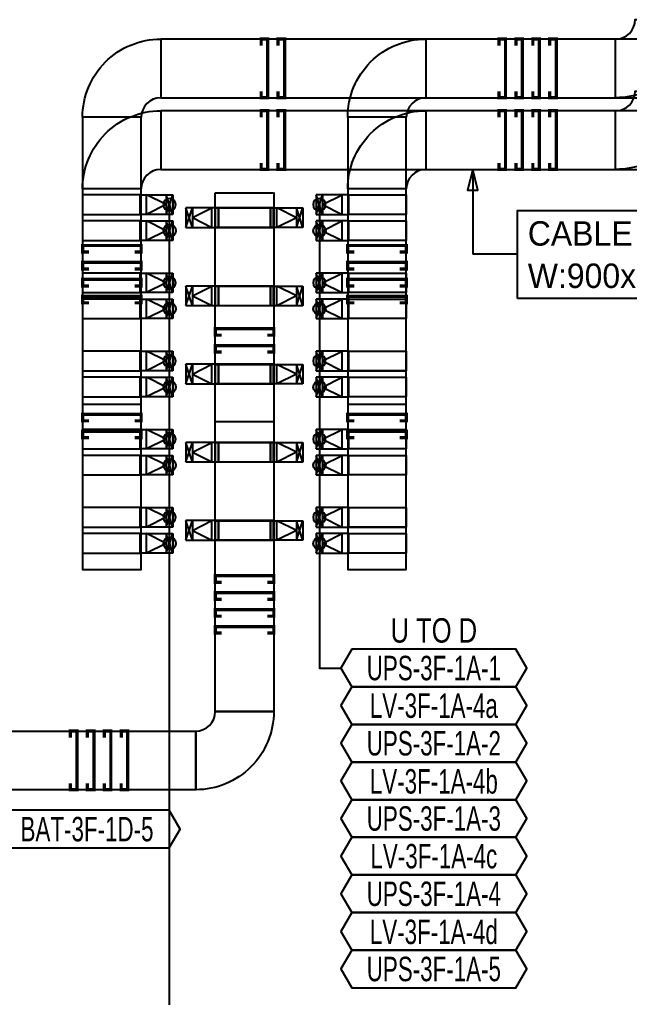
# Model space of a CAD drawing. Header units: millimetres. Extents: x 28900 to 374393, y -351975 to 838289.
# Drawn here: x 290147 to 299512, y 384699 to 399710 of the extents above; entities that cross this region are included whole.
import ezdxf
from ezdxf.enums import TextEntityAlignment as Align

# ---------------------------------------------------------------- set-up
doc = ezdxf.new("R2010")
doc.units = ezdxf.units.MM
doc.header["$LTSCALE"] = 150
for name, color, linetype in [('-----26 Electrical Cable Tray_HV_N', 30, 'Continuous'), ('-----26 Electrical Cable Tray_LV_UPS1', 6, 'Continuous'), ('-----26 Electrical Cable Tray_LV_UPS2', 2, 'Continuous'), ('-----26 Electrical Cable Tray_LV_UPSBAT', 11, 'Continuous'), ('-----99 Cable Schedule', 2, 'Continuous')]:
    doc.layers.add(name, color=color, linetype=linetype)
doc.styles.add('ELEC', font='Dotum.ttf')

# ---------------------------------------------------------------- blocks, each defined once
blk = doc.blocks.new('A$550585017316')
at = {"color": 0}
for p, q in [((400, 300), (0, 300)), ((0, 300), (0, 0)), ((500, 300), (400, 300)), ((500, 0), (500, 300)), ((0, 0), (400, 0)), ((400, 0), (500, 0))]:
    blk.add_line(p, q, dxfattribs=at)
at = {"color": 8}
for p, q in [((100, 0), (0, 300)), ((0, 0), (100, 300)), ((100, 150), (400, 300)), ((100, 300), (100, 0)), ((400, 0), (400, 300)), ((100, 150), (400, 0))]:
    blk.add_line(p, q, dxfattribs=at)
blk = doc.blocks.new('A$C9a0ab699')
h = blk.add_hatch(color=0)
edge = h.paths.add_edge_path()
edge.add_arc((64.00719340983778, 64.00719340983778), 64.0071934098378, 720.0000000000341, 1080.000000000034, ccw=False)
at = {"color": 0}
blk.add_circle((64.00719340983778, 64.00719340983778), 64.0071934098378, dxfattribs=at)

msp = doc.modelspace()

# ---------------------------------------------------------------- linework, layer by layer
at = {"layer": '-----26 Electrical Cable Tray_HV_N', "color": 1}
msp.add_line((297791.8534098523, 396106.9226371474), (297106.8723802775, 396106.9226371474), dxfattribs=at)
at = {"layer": '-----26 Electrical Cable Tray_HV_N', "color": 1, "elevation": -3.247652379101226e-10}
msp.add_lwpolyline([(297106.8719141702, 397410.0930734727), (297026.8719141702, 397090.0930734727), (297186.8719141702, 397090.0930734727), (297106.8719141702, 397410.0930734727), (297106.8723802775, 396106.9226371474)], dxfattribs=at)
msp.add_lwpolyline([(297791.8534098523, 395427.1776283575), (297791.8534098523, 396777.1776283575), (302637.8728119916, 396777.1776283575), (302637.8728119916, 395427.1776283575)], close=True, dxfattribs=at)
at = {"layer": '-----26 Electrical Cable Tray_LV_UPS1'}
for points, elevation in [([(299299.9987079267, 399410.0872415237), (299299.9987079267, 399410.0872415237, 0.414213562373095), (299599.9987079267, 399710.0872415237), (299599.9987079267, 399710.0872415237), (300499.9987079267, 399710.0872415237, -0.4142135623731661), (299299.9987079267, 398510.0872415237)], -3.247652379101226e-10), ([(299299.9987079267, 399410.0872415237), (299299.9987079267, 399410.0872415237, 0.414213562373095), (299599.9987079267, 399710.0872415237), (299599.9987079267, 399710.0872415237), (300499.9987079267, 399710.0872415237, -0.4142135623731661), (299299.9987079267, 398510.0872415237)], -3.247652379101226e-10), ([(292314.4222850513, 398510.0885441631), (292314.4222850513, 398510.0885441631, 0.414213562373095), (292014.4222850513, 398210.0885441631), (292014.4222850513, 398210.0885441631), (291114.4222850513, 398210.0885441631, -0.4142135623731661), (292314.4222850513, 399410.0885441631)], -2.001460561791627e-08), ([(292314.4222850513, 398510.0885441631), (292314.4222850513, 398510.0885441631, 0.414213562373095), (292014.4222850513, 398210.0885441631), (292014.4222850513, 398210.0885441631), (291114.4222850513, 398210.0885441631, -0.4142135623731661), (292314.4222850513, 399410.0885441631)], -2.001460561791627e-08), ([(296385.5833293612, 398510.0885441631), (296385.5833293612, 398510.0885441631, 0.414213562373095), (296085.5833293612, 398210.0885441631), (296085.5833293612, 398210.0885441631), (295185.5833293612, 398210.0885441631, -0.4142135623731661), (296385.5833293612, 399410.0885441631)], -2.001460561791627e-08), ([(296385.5833293612, 398510.0885441631), (296385.5833293612, 398510.0885441631, 0.414213562373095), (296085.5833293612, 398210.0885441631), (296085.5833293612, 398210.0885441631), (295185.5833293612, 398210.0885441631, -0.4142135623731661), (296385.5833293612, 399410.0885441631)], -2.001460561791627e-08)]:
    msp.add_lwpolyline(points, format="xyb", close=True, dxfattribs=dict(at, elevation=elevation))
for points, elevation in [([(292314.4222850513, 399410.0932093613), (292314.4222850513, 398510.0932093613), (299299.9987079267, 398510.0885441631), (299299.9987079267, 399410.0885441631)], -3.247652379101226e-10), ([(292314.4222850513, 399410.0932093613), (292314.4222850513, 398510.0932093613), (299299.9987079267, 398510.0885441631), (299299.9987079267, 399410.0885441631)], -3.247652379101226e-10), ([(296385.5833293612, 399410.0932093613), (296385.5833293612, 398510.0932093613), (305089.9958171742, 398510.0885441631), (305089.9958171742, 399410.0885441631)], -3.247652379101226e-10), ([(296385.5833293612, 399410.0932093613), (296385.5833293612, 398510.0932093613), (305089.9958171742, 398510.0885441631), (305089.9958171742, 399410.0885441631)], -3.247652379101226e-10), ([(292014.4222850513, 398210.0885441631), (291114.4222850513, 398210.0885441631), (291114.4171374911, 391919.2058925221), (292014.4171374911, 391919.2058925221)], -2.001460561791627e-08), ([(292014.4222850513, 398210.0885441631), (291114.4222850513, 398210.0885441631), (291114.4171374911, 394319.2058925221), (292014.4171374911, 394319.2058925221)], -2.001460561791627e-08), ([(296085.5833293612, 398210.0885441631), (295185.5833293612, 398210.0885441631), (295185.578181801, 391919.2058925221), (296085.578181801, 391919.2058925221)], -2.001460561791627e-08), ([(296085.5833293612, 398210.0885441631), (295185.5833293612, 398210.0885441631), (295185.578181801, 394319.2058925221), (296085.578181801, 394319.2058925221)], -2.001460561791627e-08), ([(291998.9993583518, 397019.2058925222), (291114.4205349028, 397019.2058925222), (291114.4205349028, 396719.2058925222), (291998.9993583518, 396719.2058925222)], -2.001460561791627e-08), ([(295200.9993583519, 397019.2058925221), (296085.578181801, 397019.2058925221), (296085.578181801, 396719.2058925221), (295200.9993583519, 396719.2058925221)], -2.001460561791627e-08), ([(291998.9993583518, 395819.2058925222), (291114.4205349028, 395819.2058925222), (291114.4205349028, 395519.2058925222), (291998.9993583518, 395519.2058925222)], -2.001460561791627e-08), ([(295200.9993583519, 395819.2058925221), (296085.578181801, 395819.2058925221), (296085.578181801, 395519.2058925221), (295200.9993583519, 395519.2058925221)], -2.001460561791627e-08), ([(291998.9993583518, 394619.2058925222), (291114.4205349028, 394619.2058925222), (291114.4205349028, 394319.2058925222), (291998.9993583518, 394319.2058925222)], -2.001460561791627e-08), ([(295200.9993583519, 394619.2058925221), (296085.578181801, 394619.2058925221), (296085.578181801, 394319.2058925221), (295200.9993583519, 394319.2058925221)], -2.001460561791627e-08), ([(291998.9993583518, 393419.2058925222), (291114.4205349028, 393419.2058925222), (291114.4205349028, 393119.2058925222), (291998.9993583518, 393119.2058925222)], -2.001460561791627e-08), ([(295200.9993583519, 393419.2058925221), (296085.578181801, 393419.2058925221), (296085.578181801, 393119.2058925221), (295200.9993583519, 393119.2058925221)], -2.001460561791627e-08), ([(291998.9993583518, 392219.2058925222), (291114.4205349028, 392219.2058925222), (291114.4205349028, 391919.2058925222), (291998.9993583518, 391919.2058925222)], -2.001460561791627e-08), ([(295200.9993583519, 392219.2058925221), (296085.578181801, 392219.2058925221), (296085.578181801, 391919.2058925221), (295200.9993583519, 391919.2058925221)], -2.001460561791627e-08)]:
    msp.add_lwpolyline(points, close=True, dxfattribs=dict(at, elevation=elevation))
at = {"layer": '-----26 Electrical Cable Tray_LV_UPS1', "ltscale": 7.5, "const_width": 50}
for points, elevation in [([(293857.0131267429, 399310.0652062012), (293857.0131267429, 399410.0652062012), (293957.0131267429, 399410.0652062012), (293956.9985771088, 398510.1355305722), (293856.9985771088, 398510.1355305722), (293856.9985771088, 398610.1355305722)], -1.389118423949239e-08), ([(294116.8291356511, 399310.0615307387), (294116.8291356511, 399410.0615307387), (294216.8291356511, 399410.0615307387), (294216.814586017, 398510.1318551096), (294116.814586017, 398510.1318551096), (294116.814586017, 398610.1318551096)], -9.369044572298304e-09), ([(297509.2361808906, 399310.0652062012), (297509.2361808906, 399410.0652062012), (297609.2361808906, 399410.0652062012), (297609.2216312565, 398510.1355305722), (297509.2216312565, 398510.1355305722), (297509.2216312565, 398610.1355305722)], -1.389118423949239e-08), ([(297769.0521897988, 399310.0615307387), (297769.0521897988, 399410.0615307387), (297869.0521897988, 399410.0615307387), (297869.0376401647, 398510.1318551096), (297769.0376401647, 398510.1318551096), (297769.0376401647, 398610.1318551096)], -9.369044572298304e-09), ([(298028.86819869, 399310.0568050384), (298028.86819869, 399410.0568050384), (298128.86819869, 399410.0568050384), (298128.8536490559, 398510.1271294094), (298028.8536490559, 398510.1271294094), (298028.8536490559, 398610.1271294094)], -4.846904905104213e-09), ([(298288.6842075812, 399310.0520793382), (298288.6842075812, 399410.0520793382), (298388.6842075812, 399410.0520793382), (298388.6696579471, 398510.1224037092), (298288.6696579471, 398510.1224037092), (298288.6696579471, 398610.1224037092)], -3.247652379101226e-10), ([(291914.3478779327, 396141.2623011662), (292014.3478779327, 396141.2623011662), (292014.3478779327, 396241.2623011662), (291114.4182023037, 396241.2477515321), (291114.4182023037, 396141.2477515321), (291214.4182023037, 396141.2477515321)], -2.001460561791627e-08), ([(295285.650838771, 396141.2623011661), (295185.650838771, 396141.2623011661), (295185.650838771, 396241.2623011661), (296085.5805144, 396241.247751532), (296085.5805144, 396141.247751532), (295985.5805144, 396141.247751532)], -2.001460561791627e-08), ([(291914.352603633, 395881.446292275), (292014.352603633, 395881.446292275), (292014.352603633, 395981.446292275), (291114.4229280039, 395981.4317426409), (291114.4229280039, 395881.4317426409), (291214.4229280039, 395881.4317426409)], -2.453674528511036e-08), ([(295285.6461130708, 395881.4462922749), (295185.6461130708, 395881.4462922749), (295185.6461130708, 395981.4462922749), (296085.5757886998, 395981.4317426408), (296085.5757886998, 395881.4317426408), (295985.5757886998, 395881.4317426408)], -2.453674528511036e-08), ([(291914.352603633, 393550.5029996441), (292014.352603633, 393550.5029996441), (292014.352603633, 393650.5029996441), (291114.4229280039, 393650.4884500101), (291114.4229280039, 393550.4884500101), (291214.4229280039, 393550.4884500101)], -2.453674528511036e-08), ([(295285.6461130708, 393550.502999644), (295185.6461130708, 393550.502999644), (295185.6461130708, 393650.502999644), (296085.5757886998, 393650.48845001), (296085.5757886998, 393550.48845001), (295985.5757886998, 393550.48845001)], -2.453674528511036e-08)]:
    msp.add_lwpolyline(points, dxfattribs=dict(at, elevation=elevation))
at = {"layer": '-----26 Electrical Cable Tray_LV_UPS2'}
for points, elevation in [([(299299.9979348947, 398310.0884530789), (299299.9979348947, 398310.0884530789, 0.414213562373095), (299599.9979348947, 398610.0884530789), (299599.9979348947, 398610.0884530789), (300499.9979348947, 398610.0884530789, -0.4142135623731661), (299299.9979348947, 397410.0884530789)], -3.247652379101226e-10), ([(299299.9979348947, 398310.0884530789), (299299.9979348947, 398310.0884530789, 0.414213562373095), (299599.9979348947, 398610.0884530789), (299599.9979348947, 398610.0884530789), (300499.9979348947, 398610.0884530789, -0.4142135623731661), (299299.9979348947, 397410.0884530789)], -3.247652379101226e-10), ([(292314.4214306924, 397410.0885441639), (292314.4214306924, 397410.0885441639, 0.414213562373095), (292014.4214306924, 397110.0885441639), (292014.4214306924, 397110.0885441639), (291114.4214306924, 397110.0885441639, -0.4142135623731661), (292314.4214306924, 398310.0885441639)], -2.001460561791627e-08), ([(292314.4214306924, 397410.0885441639), (292314.4214306924, 397410.0885441639, 0.414213562373095), (292014.4214306924, 397110.0885441639), (292014.4214306924, 397110.0885441639), (291114.4214306924, 397110.0885441639, -0.4142135623731661), (292314.4214306924, 398310.0885441639)], -2.001460561791627e-08), ([(296385.5824750023, 397410.0885441639), (296385.5824750023, 397410.0885441639, 0.414213562373095), (296085.5824750023, 397110.0885441639), (296085.5824750023, 397110.0885441639), (295185.5824750023, 397110.0885441639, -0.4142135623731661), (296385.5824750023, 398310.0885441639)], -2.001460561791627e-08), ([(296385.5824750023, 397410.0885441639), (296385.5824750023, 397410.0885441639, 0.414213562373095), (296085.5824750023, 397110.0885441639), (296085.5824750023, 397110.0885441639), (295185.5824750023, 397110.0885441639, -0.4142135623731661), (296385.5824750023, 398310.0885441639)], -2.001460561791627e-08)]:
    msp.add_lwpolyline(points, format="xyb", close=True, dxfattribs=dict(at, elevation=elevation))
for points, elevation in [([(292314.4214306924, 398310.0932093621), (292314.4214306924, 397410.0932093621), (299299.9979348947, 397410.0885441639), (299299.9979348947, 398310.0885441639)], -3.247652379101226e-10), ([(292314.4214306924, 398310.0932093621), (292314.4214306924, 397410.0932093621), (299299.9979348947, 397410.0885441639), (299299.9979348947, 398310.0885441639)], -3.247652379101226e-10), ([(296385.5824750023, 398310.0932093621), (296385.5824750023, 397410.0932093621), (305089.9949628153, 397410.0885441639), (305089.9949628153, 398310.0885441639)], -3.247652379101226e-10), ([(296385.5824750023, 398310.0932093621), (296385.5824750023, 397410.0932093621), (305089.9949628153, 397410.0885441639), (305089.9949628153, 398310.0885441639)], -3.247652379101226e-10), ([(292014.4222850513, 397110.0885441639), (291114.4222850513, 397110.0885441639), (291114.4171374911, 391269.2058925221), (292014.4171374911, 391269.2058925221)], -2.001460561791627e-08), ([(292014.4222850513, 397110.0885441639), (291114.4222850513, 397110.0885441639), (291114.4171374911, 393804.7919403061), (292014.4171374911, 393804.7919403061)], -2.001460561791627e-08), ([(296085.5833293612, 397110.0885441639), (295185.5833293612, 397110.0885441639), (295185.578181801, 391269.2058925221), (296085.578181801, 391269.2058925221)], -2.001460561791627e-08), ([(296085.5833293612, 397110.0885441639), (295185.5833293612, 397110.0885441639), (295185.578181801, 393804.7919403061), (296085.578181801, 393804.7919403061)], -2.001460561791627e-08), ([(291998.9993583519, 396619.2058925222), (291114.4205349028, 396619.2058925222), (291114.4205349028, 396319.2058925222), (291998.9993583519, 396319.2058925222)], -2.001460561791627e-08), ([(295200.9993583519, 396619.2058925221), (296085.5781818009, 396619.2058925221), (296085.5781818009, 396319.2058925221), (295200.9993583519, 396319.2058925221)], -2.001460561791627e-08), ([(291998.9993583519, 395419.2058925222), (291114.4205349028, 395419.2058925222), (291114.4205349028, 395119.2058925222), (291998.9993583519, 395119.2058925222)], -2.001460561791627e-08), ([(295200.9993583519, 395419.2058925221), (296085.5781818009, 395419.2058925221), (296085.5781818009, 395119.2058925221), (295200.9993583519, 395119.2058925221)], -2.001460561791627e-08), ([(291998.9993583519, 394219.2058925222), (291114.4205349028, 394219.2058925222), (291114.4205349028, 393919.2058925222), (291998.9993583519, 393919.2058925222)], -2.001460561791627e-08), ([(295200.9993583519, 394219.2058925221), (296085.5781818009, 394219.2058925221), (296085.5781818009, 393919.2058925221), (295200.9993583519, 393919.2058925221)], -2.001460561791627e-08), ([(291998.9993583519, 393019.2058925222), (291114.4205349028, 393019.2058925222), (291114.4205349028, 392719.2058925222), (291998.9993583519, 392719.2058925222)], -2.001460561791627e-08), ([(295200.9993583519, 393019.2058925221), (296085.5781818009, 393019.2058925221), (296085.5781818009, 392719.2058925221), (295200.9993583519, 392719.2058925221)], -2.001460561791627e-08), ([(291998.9993583519, 391819.2058925222), (291114.4205349028, 391819.2058925222), (291114.4205349028, 391519.2058925222), (291998.9993583519, 391519.2058925222)], -2.001460561791627e-08), ([(295200.9993583519, 391819.2058925221), (296085.5781818009, 391819.2058925221), (296085.5781818009, 391519.2058925221), (295200.9993583519, 391519.2058925221)], -2.001460561791627e-08)]:
    msp.add_lwpolyline(points, close=True, dxfattribs=dict(at, elevation=elevation))
at = {"layer": '-----26 Electrical Cable Tray_LV_UPS2', "ltscale": 7.5, "const_width": 50}
for points, elevation in [([(293857.0123921246, 398210.0621659909), (293857.0123921246, 398310.0621659909), (293957.0123921246, 398310.0621659909), (293956.9978424906, 397410.1324903619), (293856.9978424906, 397410.1324903619), (293856.9978424906, 397510.1324903619)], -1.389118423949239e-08), ([(294116.8284010328, 398210.0584905284), (294116.8284010328, 398310.0584905284), (294216.8284010328, 398310.0584905284), (294216.8138513988, 397410.1288148994), (294116.8138513988, 397410.1288148994), (294116.8138513988, 397510.1288148994)], -9.369044572298304e-09), ([(297509.2354462723, 398210.0621659909), (297509.2354462723, 398310.0621659909), (297609.2354462723, 398310.0621659909), (297609.2208966382, 397410.1324903619), (297509.2208966382, 397410.1324903619), (297509.2208966382, 397510.1324903619)], -1.389118423949239e-08), ([(297769.0514551805, 398210.0584905284), (297769.0514551805, 398310.0584905284), (297869.0514551805, 398310.0584905284), (297869.0369055464, 397410.1288148994), (297769.0369055464, 397410.1288148994), (297769.0369055464, 397510.1288148994)], -9.369044572298304e-09), ([(298028.8674640717, 398210.0537648281), (298028.8674640717, 398310.0537648281), (298128.8674640717, 398310.0537648281), (298128.8529144377, 397410.1240891991), (298028.8529144377, 397410.1240891991), (298028.8529144377, 397510.1240891991)], -4.846904905104213e-09), ([(298288.6834729629, 398210.0490391279), (298288.6834729629, 398310.0490391279), (298388.6834729629, 398310.0490391279), (298388.6689233289, 397410.1193634989), (298288.6689233289, 397410.1193634989), (298288.6689233289, 397510.1193634989)], -3.247652379101226e-10), ([(291914.3614831894, 395621.6302833837), (292014.3614831894, 395621.6302833837), (292014.3614831894, 395721.6302833837), (291114.4318075604, 395721.6157337496), (291114.4318075604, 395621.6157337496), (291214.4318075604, 395621.6157337496)], -2.905888495230445e-08), ([(295285.6413873705, 395621.6302833837), (295185.6413873705, 395621.6302833837), (295185.6413873705, 395721.6302833837), (296085.5710629995, 395721.6157337496), (296085.5710629995, 395621.6157337496), (295985.5710629995, 395621.6157337496)], -2.905888495230445e-08), ([(291914.365158652, 395361.8142744754), (292014.365158652, 395361.8142744754), (292014.365158652, 395461.8142744754), (291114.4354830229, 395461.7997248414), (291114.4354830229, 395361.7997248414), (291214.4354830229, 395361.7997248414)], -3.358102461949854e-08), ([(295285.637711908, 395361.8142744754), (295185.637711908, 395361.8142744754), (295185.637711908, 395461.8142744754), (296085.567387537, 395461.7997248414), (296085.567387537, 395361.7997248414), (295985.567387537, 395361.7997248414)], -3.358102461949854e-08), ([(291914.3991687696, 393290.6869913621), (292014.3991687696, 393290.6869913621), (292014.3991687696, 393390.6869913621), (291114.4694931406, 393390.672441728), (291114.4694931406, 393290.672441728), (291214.4694931406, 393290.672441728)], -2.905888495230445e-08), ([(295285.6037017904, 393290.6869913621), (295185.6037017904, 393290.6869913621), (295185.6037017904, 393390.6869913621), (296085.5333774194, 393390.672441728), (296085.5333774194, 393290.672441728), (295985.5333774194, 393290.672441728)], -2.905888495230445e-08)]:
    msp.add_lwpolyline(points, dxfattribs=dict(at, elevation=elevation))
at = {"layer": '-----26 Electrical Cable Tray_LV_UPSBAT'}
for points, elevation in [([(293151.6761809142, 397049.9980373184), (294051.6761809142, 397049.9980373184), (294051.6761809145, 389087.8070741042), (293151.6761809145, 389087.8070741042)], 3.133090237525198e-10), ([(293151.6761809142, 397049.9980373184), (294051.6761809142, 397049.9980373184), (294051.6761809145, 389087.8070741042), (293151.6761809145, 389087.8070741042)], 3.133090237525198e-10), ([(293153.5940980075, 396817.6189734077), (293998.0814412585, 396817.6549753819), (293998.0814412585, 396517.6549753819), (293153.5940980075, 396517.6189734077)], -2.001460561791627e-08), ([(294046.4046186963, 396819.2058925222), (293201.9172754452, 396819.2418944965), (293201.9172754452, 396519.2418944965), (294046.4046186963, 396519.2058925222)], -2.001460561791627e-08), ([(293153.5940980075, 395617.6189734077), (293998.0814412585, 395617.6549753819), (293998.0814412585, 395317.6549753819), (293153.5940980075, 395317.6189734077)], -2.001460561791627e-08), ([(294046.4046186963, 395619.2058925222), (293201.9172754452, 395619.2418944965), (293201.9172754452, 395319.2418944965), (294046.4046186963, 395319.2058925222)], -2.001460561791627e-08), ([(293153.5940980075, 394417.6189734077), (293998.0814412585, 394417.6549753819), (293998.0814412585, 394117.6549753819), (293153.5940980075, 394117.6189734077)], -2.001460561791627e-08), ([(294046.4046186963, 394419.2058925222), (293201.9172754452, 394419.2418944965), (293201.9172754452, 394119.2418944965), (294046.4046186963, 394119.2058925222)], -2.001460561791627e-08), ([(293151.6761809142, 393538.8701932754), (294051.6761809142, 393538.8701932754), (294051.6761809145, 389087.8070741042), (293151.6761809145, 389087.8070741042)], 3.133090237525198e-10), ([(293151.6761809142, 393538.8701932754), (294051.6761809142, 393538.8701932754), (294051.6761809145, 389087.8070741042), (293151.6761809145, 389087.8070741042)], 3.133090237525198e-10), ([(293153.5940980075, 393217.6189734077), (293998.0814412585, 393217.6549753819), (293998.0814412585, 392917.6549753819), (293153.5940980075, 392917.6189734077)], -2.001460561791627e-08), ([(294046.4046186963, 393219.2058925222), (293201.9172754452, 393219.2418944965), (293201.9172754452, 392919.2418944965), (294046.4046186963, 392919.2058925222)], -2.001460561791627e-08), ([(293153.5940980075, 392017.6189734077), (293998.0814412585, 392017.6549753819), (293998.0814412585, 391717.6549753819), (293153.5940980075, 391717.6189734077)], -2.001460561791627e-08), ([(294046.4046186963, 392019.2058925222), (293201.9172754452, 392019.2418944965), (293201.9172754452, 391719.2418944965), (294046.4046186963, 391719.2058925222)], -2.001460561791627e-08), ([(286347.272741117, 387887.8070741042), (286347.272741117, 388787.8070741042), (292851.6761809145, 388787.8070741042), (292851.6761809145, 387887.8070741042)], 6.211087315900174e-10), ([(286347.272741117, 387887.8070741042), (286347.272741117, 388787.8070741042), (292851.6761809145, 388787.8070741042), (292851.6761809145, 387887.8070741042)], 6.211087315900174e-10), ([(289997.272741117, 387887.8070741038), (289997.272741117, 388787.8070741038), (292851.6761809145, 388787.8070741042), (292851.6761809145, 387887.8070741042)], 6.211087315900174e-10), ([(289997.272741117, 387887.8070741038), (289997.272741117, 388787.8070741038), (292851.6761809145, 388787.8070741042), (292851.6761809145, 387887.8070741042)], 6.211087315900174e-10)]:
    msp.add_lwpolyline(points, close=True, dxfattribs=dict(at, elevation=elevation))
at = {"layer": '-----26 Electrical Cable Tray_LV_UPSBAT', "ltscale": 7.5, "const_width": 50}
for points, elevation in [([(293951.6011308432, 394865.148000963), (294051.6011308432, 394865.148000963), (294051.6011308432, 394965.148000963), (293151.6714552141, 394965.1334513288), (293151.6714552141, 394865.1334513288), (293251.6714552141, 394865.1334513288)], 4.83544869094661e-09), ([(293951.6058565434, 394605.3319920718), (294051.6058565434, 394605.3319920718), (294051.6058565434, 394705.3319920718), (293151.6761809144, 394705.3174424376), (293151.6761809144, 394605.3174424376), (293251.6761809144, 394605.3174424376)], 3.133090237525175e-10), ([(293951.6011308432, 391071.8723630604), (294051.6011308432, 391071.8723630604), (294051.6011308432, 391171.8723630604), (293151.6714552141, 391171.8578134262), (293151.6714552141, 391071.8578134262), (293251.6714552141, 391071.8578134262)], 4.83544869094661e-09), ([(293951.6058565434, 390812.0563541692), (294051.6058565434, 390812.0563541692), (294051.6058565434, 390912.0563541692), (293151.6761809144, 390912.041804535), (293151.6761809144, 390812.041804535), (293251.6761809144, 390812.041804535)], 3.133090237525175e-10), ([(293951.6105822437, 390552.240345278), (294051.6105822437, 390552.240345278), (294051.6105822437, 390652.240345278), (293151.6809066146, 390652.2257956438), (293151.6809066146, 390552.2257956438), (293251.6809066146, 390552.2257956438)], -4.208830643441574e-09), ([(293951.6153079439, 390292.4243363868), (294051.6153079439, 390292.4243363868), (294051.6153079439, 390392.4243363868), (293151.6856323149, 390392.4097867526), (293151.6856323149, 390292.4097867526), (293251.6856323149, 390292.4097867526)], -8.730970310635668e-09), ([(290928.6891122477, 388687.7805628182), (290928.6891122477, 388787.7805628182), (291028.6891122477, 388787.7805628182), (291028.6745626136, 387887.8508871892), (290928.6745626136, 387887.8508871892), (290928.6745626136, 387987.8508871892)], -1.294531026999225e-08), ([(291188.5051211559, 388687.7768873556), (291188.5051211559, 388787.7768873556), (291288.5051211559, 388787.7768873556), (291288.4905715218, 387887.8472117266), (291188.4905715218, 387887.8472117266), (291188.4905715218, 387987.8472117266)], -8.423170602798164e-09), ([(291448.3211300645, 388687.7768873556), (291448.3211300645, 388787.7768873556), (291548.3211300645, 388787.7768873556), (291548.3065804305, 387887.8472117266), (291448.3065804305, 387887.8472117266), (291448.3065804305, 387987.8472117266)], -8.423170602798164e-09), ([(291708.1371389732, 388687.7768873555), (291708.1371389732, 388787.7768873555), (291808.1371389732, 388787.7768873555), (291808.1225893392, 387887.8472117265), (291708.1225893392, 387887.8472117265), (291708.1225893392, 387987.8472117265)], -8.423170602798164e-09)]:
    msp.add_lwpolyline(points, dxfattribs=dict(at, elevation=elevation))
at = {"layer": '-----26 Electrical Cable Tray_LV_UPSBAT', "elevation": 6.211087315900174e-10}
msp.add_lwpolyline([(292851.6761809145, 388787.8070741042), (292851.6761809145, 388787.8070741042, 0.414213562373095), (293151.6761809145, 389087.8070741042), (293151.6761809145, 389087.8070741042), (294051.6761809145, 389087.8070741042, -0.4142135623731661), (292851.6761809145, 387887.8070741042)], format="xyb", close=True, dxfattribs=at)
msp.add_lwpolyline([(292851.6761809145, 388787.8070741042), (292851.6761809145, 388787.8070741042, 0.414213562373095), (293151.6761809145, 389087.8070741042), (293151.6761809145, 389087.8070741042), (294051.6761809145, 389087.8070741042, -0.4142135623731661), (292851.6761809145, 387887.8070741042)], format="xyb", close=True, dxfattribs=at)
msp.add_lwpolyline([(292851.6761809145, 388787.8070741042), (292851.6761809145, 388787.8070741042, 0.414213562373095), (293151.6761809145, 389087.8070741042), (293151.6761809145, 389087.8070741042), (294051.6761809145, 389087.8070741042, -0.4142135623731661), (292851.6761809145, 387887.8070741042)], format="xyb", close=True, dxfattribs=at)
msp.add_lwpolyline([(292851.6761809145, 388787.8070741042), (292851.6761809145, 388787.8070741042, 0.414213562373095), (293151.6761809145, 389087.8070741042), (293151.6761809145, 389087.8070741042), (294051.6761809145, 389087.8070741042, -0.4142135623731661), (292851.6761809145, 387887.8070741042)], format="xyb", close=True, dxfattribs=at)
at = {"layer": '-----99 Cable Schedule', "color": 1, "elevation": -2.001460561791627e-08}
for points in [[(292446.1271426426, 396860.5892453945), (292446.1271426426, 383772.2491802648), (295080.8114103453, 383780.8658273926)], [(294750.9993583519, 396869.2058925221), (294750.9993583519, 389755.8658274449), (295080.8114103439, 389755.8658274449)]]:
    msp.add_lwpolyline(points, dxfattribs=at)
for points in [[(295247.5213005558, 390044.6158274467), (295080.8114103439, 389755.8658274449), (295247.5213005585, 389467.1158274414), (297770.0905333337, 389467.1158274414), (297936.8004235571, 389755.8658274449), (297770.0905333312, 390044.6158274467)], [(295247.5213005584, 389467.1158274414), (295080.8114103465, 389178.3658274397), (295247.521300561, 388889.6158274362), (297770.0905333363, 388889.6158274362), (297936.8004235597, 389178.3658274397), (297770.0905333338, 389467.1158274414)], [(295247.521300561, 388889.6158274362), (295080.811410349, 388600.8658274345), (295247.5213005636, 388312.115827431), (297770.0905333388, 388312.115827431), (297936.8004235622, 388600.8658274345), (297770.0905333363, 388889.6158274362)], [(295247.5213005635, 388312.115827431), (295080.8114103516, 388023.3658274292), (295247.5213005661, 387734.6158274257), (297770.0905333414, 387734.6158274257), (297936.8004235648, 388023.3658274292), (297770.0905333389, 388312.115827431)], [(295247.5213005661, 387734.6158274257), (295080.8114103542, 387445.865827424), (295247.5213005687, 387157.1158274205), (297770.090533344, 387157.1158274205), (297936.8004235674, 387445.865827424), (297770.0905333415, 387734.6158274257)], [(295247.5213005687, 387157.1158274205), (295080.8114103567, 386868.3658274187), (295247.5213005713, 386579.6158274153), (297770.0905333465, 386579.6158274153), (297936.8004235699, 386868.3658274187), (297770.090533344, 387157.1158274205)], [(295247.5213005661, 386579.6158274153), (295080.8114103542, 386290.8658274135), (295247.5213005687, 386002.11582741), (297770.090533344, 386002.11582741), (297936.8004235674, 386290.8658274135), (297770.0905333415, 386579.6158274153)], [(295247.5213005687, 386002.11582741), (295080.8114103567, 385713.3658274083), (295247.5213005713, 385424.6158274048), (297770.0905333465, 385424.6158274048), (297936.8004235699, 385713.3658274083), (297770.090533344, 386002.11582741)], [(295247.5213005661, 385424.6158274048), (295080.8114103542, 385135.865827403), (295247.5213005687, 384847.1158273995), (297770.090533344, 384847.1158273995), (297936.8004235674, 385135.865827403), (297770.0905333415, 385424.6158274048)]]:
    msp.add_lwpolyline(points, close=True, dxfattribs=at)
at = {"layer": '-----99 Cable Schedule', "color": 1}
msp.add_lwpolyline([(289922.0819070736, 387571.9557869543), (289755.3720168616, 387283.2057869525), (289922.0819070762, 386994.455786949), (292444.6511398514, 386994.455786949), (292611.3610300748, 387283.2057869526), (292444.6511398489, 387571.9557869543)], close=True, dxfattribs=at)

# ---------------------------------------------------------------- block references
at = {"layer": '-----26 Electrical Cable Tray_LV_UPS1', "xscale": -1}
for p in [(292498.9993583518, 396719.2058925222), (292498.9993583518, 395519.2058925222), (292498.9993583518, 394319.2058925222), (292498.9993583518, 393119.2058925222), (292498.9993583518, 391919.2058925222)]:
    msp.add_blockref('A$550585017316', p, dxfattribs=at)
at = {"layer": '-----26 Electrical Cable Tray_LV_UPS1'}
for p in [(294700.9993583519, 396719.2058925221), (294700.9993583519, 395519.2058925221), (294700.9993583519, 394319.2058925221), (294700.9993583519, 393119.2058925221), (294700.9993583519, 391919.2058925221)]:
    msp.add_blockref('A$550585017316', p, dxfattribs=at)
at = {"layer": '-----26 Electrical Cable Tray_LV_UPS2', "xscale": -1}
for p in [(292498.9993583519, 396319.2058925222), (292498.9993583519, 395119.2058925222), (292498.9993583519, 393919.2058925222), (292498.9993583519, 392719.2058925222), (292498.9993583519, 391519.2058925222)]:
    msp.add_blockref('A$550585017316', p, dxfattribs=at)
at = {"layer": '-----26 Electrical Cable Tray_LV_UPS2'}
for p in [(294700.9993583519, 396319.2058925221), (294700.9993583519, 395119.2058925221), (294700.9993583519, 393919.2058925221), (294700.9993583519, 392719.2058925221), (294700.9993583519, 391519.2058925221)]:
    msp.add_blockref('A$550585017316', p, dxfattribs=at)
at = {"layer": '-----26 Electrical Cable Tray_LV_UPSBAT'}
for p in [(292700.9993583519, 396519.2058925222), (292700.9993583519, 395319.2058925222), (292700.9993583519, 394119.2058925222), (292700.9993583519, 392919.2058925222), (292700.9993583519, 391719.2058925222)]:
    msp.add_blockref('A$550585017316', p, dxfattribs=at)
at = {"layer": '-----26 Electrical Cable Tray_LV_UPSBAT', "xscale": -1}
for p in [(294498.9993583519, 396517.6189734077), (294498.9993583519, 395317.6189734077), (294498.9993583519, 394117.6189734077), (294498.9993583519, 392917.6189734077), (294498.9993583519, 391717.6189734077)]:
    msp.add_blockref('A$550585017316', p, dxfattribs=at)
at = {"layer": '-----99 Cable Schedule', "color": 1, "xscale": -1.5, "yscale": 1.5, "zscale": 1.5, "rotation": 180}
for p in [(292352.9885682371, 396965.216682637), (294654.9885682372, 396965.2166826369), (292352.9885682371, 395765.216682637), (294654.9885682372, 395765.2166826369), (292352.9885682371, 394565.216682637), (294654.9885682372, 394565.2166826369), (292352.9885682371, 393365.216682637), (294654.9885682372, 393365.2166826369), (292352.9885682371, 392165.216682637), (294654.9885682372, 392165.2166826369)]:
    msp.add_blockref('A$C9a0ab699', p, dxfattribs=at)
at = {"layer": '-----99 Cable Schedule', "color": 1, "xscale": 1.5, "yscale": 1.5, "zscale": 1.5}
for p in [(292355.8607839464, 396373.1951024074), (294657.8607839464, 396373.1951024073), (292355.8607839464, 395173.1951024074), (294657.8607839464, 395173.1951024073), (292355.8607839464, 393973.1951024074), (294657.8607839464, 393973.1951024073), (292355.8607839464, 392773.1951024074), (294657.8607839464, 392773.1951024073), (292355.8607839464, 391573.1951024074), (294657.8607839464, 391573.1951024073)]:
    msp.add_blockref('A$C9a0ab699', p, dxfattribs=at)

# ---------------------------------------------------------------- texts
at = {"layer": '-----26 Electrical Cable Tray_LV_UPS2', "style": 'ELEC'}
for s, p in [('CABLE TRAY (LV)', (297951.8534098523, 396427.1776283575)), ('W:900xH:100x4EA', (297951.8534098523, 395777.1776283575))]:
    msp.add_text(s, height=375, dxfattribs=at).set_placement(p, align=Align.MIDDLE_LEFT)
at = {"layer": '-----99 Cable Schedule', "style": 'ELEC'}
for s, width, p in [('U TO D', 0.8, (296508.8059169448, 390333.3658274492, -2.008034778597398e-08)), ('UPS-3F-1A-1', 0.7, (296508.8059169448, 389755.865827444, -2.008034778597398e-08)), ('LV-3F-1A-4a', 0.7, (296508.8059169474, 389178.3658274388, -2.008034778597398e-08)), ('UPS-3F-1A-2', 0.7, (296508.8059169499, 388600.8658274335, -2.008034778597398e-08)), ('LV-3F-1A-4b', 0.7, (296508.8059169525, 388023.3658274283, -2.008034778597398e-08)), ('UPS-3F-1A-3', 0.7, (296508.8059169551, 387445.8658274231, -2.008034778597398e-08)), ('BAT-3F-1D-5', 0.7, (291183.3665234625, 387283.2057869516)), ('LV-3F-1A-4c', 0.7, (296508.8059169576, 386868.3658274178, -2.008034778597398e-08)), ('UPS-3F-1A-4', 0.7, (296508.8059169551, 386290.8658274126, -2.008034778597398e-08)), ('LV-3F-1A-4d', 0.7, (296508.8059169576, 385713.3658274073, -2.008034778597398e-08)), ('UPS-3F-1A-5', 0.7, (296508.8059169551, 385135.8658274021, -2.008034778597398e-08))]:
    msp.add_text(s, height=375, dxfattribs=dict(at, width=width)).set_placement(p, align=Align.MIDDLE)

doc.saveas('drawing.dxf')
